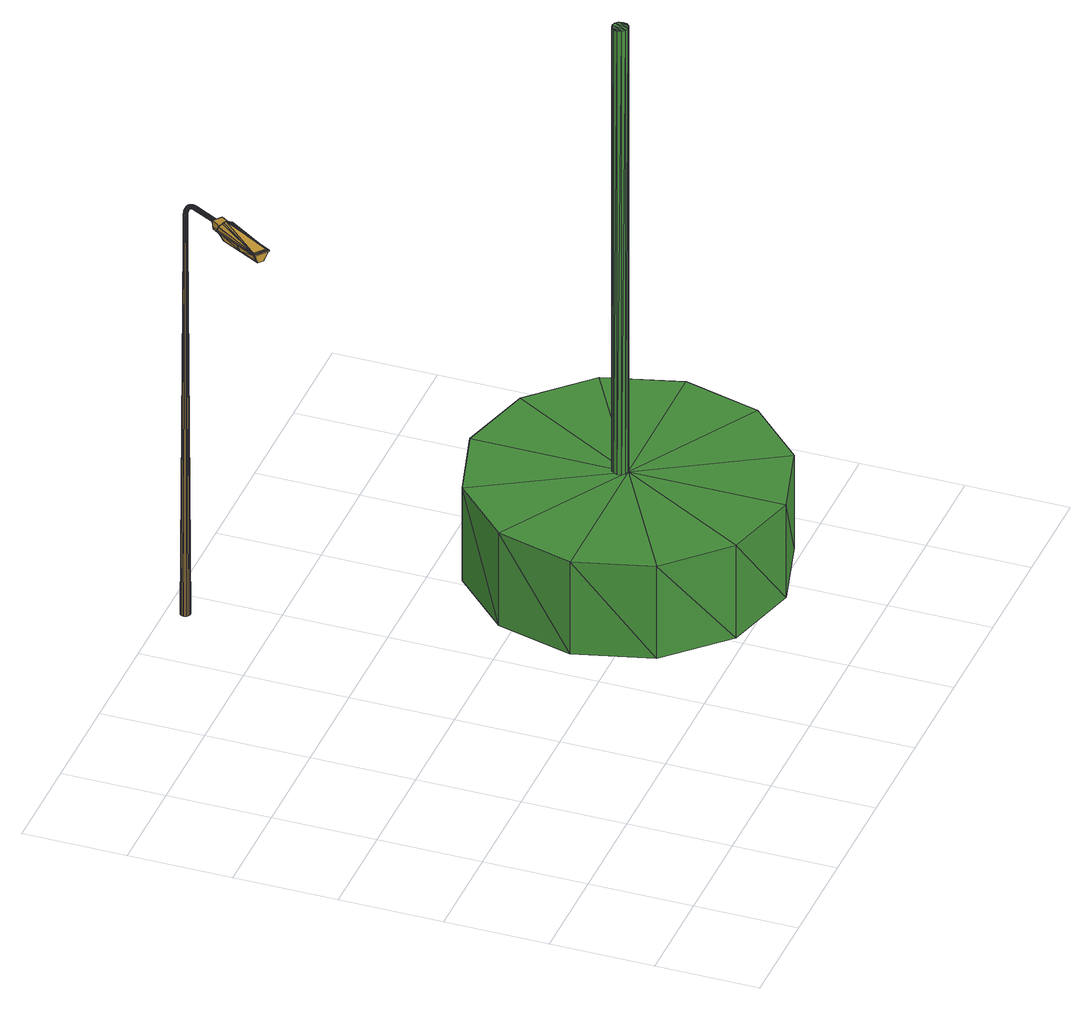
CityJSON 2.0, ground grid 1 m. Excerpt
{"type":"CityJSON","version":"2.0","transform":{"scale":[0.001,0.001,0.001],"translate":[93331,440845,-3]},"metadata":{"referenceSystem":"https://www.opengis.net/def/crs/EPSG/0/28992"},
"CityObjects":{
"cityfurniture1":{"type":"CityFurniture","attributes":{"Brondatum":"12-06-2019","Thema":"Lichtmasten","Nivo":"0","Klasse":"Tertiaire weg","Objecthoogte":"6","Geplaatst_op":"01-01-1998","Datum_laatste_mutatie":"07-06-2019","Straatnaam":"Plaszicht","Buurtnaam":"Hillegersberg Noord","Buurt_nummer":"62","Wijknaam":"Hillegersberg-Schiebroek","Wijknummer":"6","Lichtpunttype":"Straatverlichting","Nummer":"1","Beheerobject":"88528/OVL-001","Lamptype":"SON PRO E 50W E27","Armatuurtype":"490 SGS 203 1X SON 50W <NB>","Masttype":"MAST 6M LPH 6M ST VERJ D89 B1"},"geometry":[{"type":"MultiSurface","lod":"2","boundaries":[[[0,1,2,3,4,5]],[[6,7,8,9,10,11]],[[12,13,14,15,16,17]],[[18,19,20,21,22,23]],[[14,13,24,25,26,15]],[[9,8,27,28,29,10]],[[30,19,18,23,31,32]],[[21,20,33,34,35,22]],[[36,37,38,39]],[[40,41,30,32,31,42]],[[43,44,45,46,47,48]],[[49,50,24,13]],[[51,52,53,54]],[[55,44,43,48,56,57]],[[58,59,20,19]],[[60,61,50,49]],[[47,51,54,62]],[[25,24,1,0,5,26]],[[63,64,7,6,11,65]],[[66,67,27,8]],[[68,55,57,56,69,70]],[[4,71,72,73]],[[74,75,66,76]],[[77,78,79,61]],[[80,81,78,77]],[[73,72,82,83]],[[84,39,85,45]],[[83,82,37,36]],[[46,45,85,86,51,47]],[[11,10,81,80]],[[76,66,8,7]],[[87,88,89,90]],[[61,79,91,50]],[[39,38,92,85]],[[93,94,95,96]],[[97,98,99,100]],[[101,77,61,60]],[[22,35,102,103]],[[90,89,75,74]],[[50,91,1,24]],[[94,104,105,95]],[[95,105,106,59]],[[15,26,107,108]],[[65,11,80,109]],[[59,106,33,20]],[[54,53,104,94]],[[110,111,112,113]],[[31,23,88,87]],[[10,29,114,81]],[[115,116,98,97]],[[91,117,2,1]],[[62,54,94,93]],[[78,118,119,79]],[[86,85,92,120,52,51]],[[89,110,113,75]],[[67,121,122,27]],[[113,112,121,67]],[[75,113,67,66]],[[103,102,111,110]],[[123,124,125,126]],[[127,73,83,128]],[[88,103,110,89]],[[79,119,117,91]],[[108,107,116,115]],[[129,130,131,132]],[[96,95,59,58]],[[133,134,135,136]],[[137,138,124,123]],[[16,15,108,139]],[[140,36,39,84]],[[128,83,36,140]],[[109,80,77,101]],[[141,42,142,143]],[[143,142,144,145]],[[146,147,148,149]],[[150,49,13,12]],[[151,141,143,152]],[[134,153,154,135]],[[81,114,118,78]],[[23,22,103,88]],[[5,4,73,127]],[[145,144,153,134]],[[155,156,157,158]],[[159,97,100,160]],[[152,143,145,161]],[[56,48,162,163]],[[164,93,96,165]],[[166,167,147,146]],[[168,169,170,171]],[[172,58,19,30]],[[142,87,90,144]],[[100,99,44,55]],[[173,60,49,150]],[[130,174,175,131]],[[153,74,76,154]],[[176,126,177,178]],[[169,164,165,170]],[[179,180,156,155]],[[48,47,62,162]],[[144,90,74,153]],[[181,163,169,168]],[[158,157,167,166]],[[69,56,163,181]],[[171,170,182,183]],[[99,84,45,44]],[[136,135,184,185]],[[186,101,60,173]],[[187,109,101,186]],[[139,108,115,188]],[[182,172,30,41]],[[163,162,164,169]],[[107,127,128,116]],[[26,5,127,107]],[[116,128,140,98]],[[162,62,93,164]],[[160,100,55,68]],[[188,115,97,159]],[[42,31,87,142]],[[165,96,58,172]],[[189,65,109,187]],[[154,76,7,64]],[[170,165,172,182]],[[98,140,84,99]],[[190,191,192,193]],[[194,195,196,197]],[[198,199,200,201]],[[202,123,126,176]],[[203,171,183,204]],[[205,206,207,208,209,210]],[[211,202,176,212]],[[213,214,215,216]],[[209,208,217,218]],[[219,220,221,222]],[[216,215,223,224]],[[193,192,225,226]],[[227,228,220,219]],[[229,230,228,227]],[[231,158,166,232]],[[224,223,206,205]],[[204,183,233,234]],[[235,236,237,238]],[[239,240,241,242]],[[243,137,123,202]],[[197,196,191,190]],[[244,245,195,194]],[[232,166,146,246]],[[174,69,181,175]],[[247,200,248,249,250,245]],[[251,252,253,254,180,179]],[[255,234,233,256,141,151]],[[242,241,257,258]],[[238,237,214,213]],[[201,200,247,245,244,259]],[[260,185,184,261,189,262]],[[225,263,264,265,266,267]],[[212,176,178,268]],[[246,146,149,269]],[[266,265,243,270]],[[270,243,202,211]],[[268,178,252,271]],[[272,234,255,151,273,274]],[[275,276,185,260,262,277]],[[175,181,168,278]],[[279,179,155,280]],[[183,182,41,233]],[[271,252,251,179,279,281]],[[282,129,132,283]],[[233,41,40,42,141,256]],[[283,132,284,285]],[[124,186,173,125]],[[277,262,138,137]],[[280,155,158,231]],[[278,168,171,203]],[[265,277,137,243]],[[286,287,288,289]],[[290,160,68,291]],[[263,276,275,277,265,264]],[[273,151,152,292]],[[293,12,17,16,294,295]],[[196,296,286,191]],[[292,152,161,297]],[[298,292,297,296]],[[288,136,185,276]],[[192,289,263,225]],[[296,297,287,286]],[[195,298,296,196]],[[245,250,298,195]],[[191,286,289,192]],[[250,273,292,298]],[[299,159,160,290]],[[289,288,276,263]],[[287,133,136,288]],[[147,290,291,148]],[[300,204,234,272]],[[138,187,186,124]],[[180,294,301,156]],[[301,139,188,302]],[[156,301,302,157]],[[157,302,299,167]],[[297,161,133,287]],[[184,64,63,65,189,261]],[[161,145,134,133]],[[262,189,187,138]],[[135,154,64,184]],[[302,188,159,299]],[[294,16,139,301]],[[167,299,290,147]],[[125,173,150,303]],[[284,304,305,306]],[[131,175,278,304]],[[248,272,274,273,250,249]],[[305,203,204,300]],[[307,306,308,199]],[[126,125,303,177]],[[199,308,248,200]],[[303,150,12,293]],[[178,177,253,252]],[[308,300,272,248]],[[253,293,295,294,180,254]],[[285,284,306,307]],[[132,131,304,284]],[[218,217,309,310]],[[177,303,293,253]],[[306,305,300,308]],[[304,278,203,305]],[[119,311,312,117]],[[28,27,122,313,314,29]],[[120,92,315,316,317,52]],[[313,122,318,319,320,314]],[[117,312,321,2]],[[241,270,211,257]],[[102,322,323,111]],[[52,317,324,53]],[[111,323,325,112]],[[53,324,326,104]],[[105,327,328,106]],[[240,266,270,241]],[[258,257,329,330]],[[3,2,321,331,71,4]],[[104,326,327,105]],[[34,33,332,333,334,35]],[[35,334,322,102]],[[106,328,332,33]],[[335,336,230,229]],[[226,225,267,266,240,337]],[[214,338,339,215]],[[340,232,246,341]],[[342,231,232,340]],[[37,343,344,38]],[[345,283,285,338]],[[346,280,231,342]],[[215,339,198,223]],[[82,347,343,37]],[[223,198,201,206]],[[220,341,348,221]],[[38,344,315,92]],[[72,349,347,82]],[[350,351,352,353,354,355]],[[354,353,346,336]],[[351,271,281,279,353,352]],[[353,279,280,346]],[[356,282,283,345]],[[237,345,338,214]],[[228,340,341,220]],[[236,356,345,237]],[[331,321,357,358,359,71]],[[360,268,271,351]],[[361,360,351,350]],[[310,309,362,363]],[[364,354,336,335]],[[329,212,268,360]],[[257,211,212,329]],[[230,342,340,228]],[[149,148,365,130,129,366]],[[206,201,259,244,208,207]],[[330,329,360,361]],[[367,368,369,370]],[[363,362,368,367]],[[336,346,342,230]],[[208,244,194,217]],[[222,221,371,236,235,372]],[[221,348,373,356,236,371]],[[374,242,258,375]],[[375,258,330,376]],[[377,369,226,337,240,239]],[[338,285,307,339]],[[309,197,190,362]],[[378,239,242,374]],[[376,330,361,379]],[[341,246,269,348]],[[148,291,380,174,130,365]],[[362,190,193,368]],[[217,194,197,309]],[[381,370,369,377,239,378]],[[291,68,70,69,174,380]],[[382,383,350,355,354,364]],[[379,361,350,383]],[[368,193,226,369]],[[339,307,199,198]],[[219,222,384,385]],[[222,372,235,386,387,384]],[[388,325,323,322,334,333,332,328,327,326,324,317,316,315,344,343,347,349,359,358,357,389,390,391,392,320,319,318]],[[393,391,390,311]],[[311,390,389,312]],[[235,238,394,386]],[[373,348,269,395,282,356]],[[396,392,391,393]],[[397,398,205,210,209,399]],[[399,209,218,400]],[[269,149,366,129,282,395]],[[229,227,401,402]],[[403,400,404,405]],[[400,218,310,403]],[[384,385,406,407]],[[379,408,409,376]],[[227,219,385,401]],[[410,213,216,411]],[[412,224,205,398]],[[411,216,224,412]],[[413,414,415,416]],[[238,213,410,394]],[[363,367,417,418]],[[417,418,419,420]],[[229,402,421,335]],[[310,363,418,403]],[[411,412,398,397,399,400,403,418,417,422,423,424,414,413,409,408,425,426,427,421,402,401,385,384,387,386,394,410]],[[335,421,427,364]],[[414,424,428,415]],[[378,374,414,424]],[[382,364,427,426,425,383]],[[370,381,378,424,423,422]],[[374,375,413,414]],[[376,409,413,375]],[[423,429,428,424]],[[429,423,422,430]],[[367,370,422,417]],[[383,425,408,379]],[[427,426,425,431,432,433]],[[398,412,434,435]],[[385,401,436,406]],[[425,408,437,431]],[[409,413,416,438]],[[418,403,405,419]],[[402,421,439,440]],[[421,427,433,439]],[[412,411,441,434]],[[410,394,442,443]],[[408,409,438,437]],[[411,410,443,441]],[[400,399,444,404]],[[445,446,386,387,384,407]],[[401,402,440,436]],[[394,386,446,442]],[[447,444,399,397,398,435]],[[422,417,420,430]],[[121,388,318,122]],[[112,325,388,121]],[[29,314,396,114]],[[71,359,349,72]],[[114,396,393,118]],[[312,389,357,321]],[[118,393,311,119]],[[314,320,392,396]],[[448,449,450,451]],[[452,453,454,455]],[[456,457,458]],[[459,460,461]],[[462,463,464]],[[465,466,467]],[[449,468,469,450]],[[455,454,470,471]],[[472,473,474,475]],[[471,476,477,478,479]],[[480,481,482,483]],[[457,484,475,472,485,486,487,488,489]],[[474,473,490,491,492,469,468,493,494,495,496]],[[475,474,496,484]],[[497,498,477,476,499,500]],[[501,502,503,487,486,485,472,475,484,458,452,455,471,479]],[[487,504,492,491,486]],[[461,505,506,507,465]],[[508,509,465]],[[464,448,451,461]],[[510,502,501]],[[511,512,467]],[[467,512,513,464,463,514,515]],[[516,500,497,517]],[[464,513,518]],[[458,519,453,452]],[[485,490,473,472]],[[451,450,505,461]],[[510,488,503]],[[520,521,510,488]],[[484,496,495,519,458]],[[470,499,476,471]],[[517,522,498,497]],[[461,465,466,448,451]],[[467,515,514,463,464,461,465]],[[472,485,482,481]],[[503,487,488]],[[465,508,523]],[[501,479,521]],[[509,461,465]],[[461,465,459]],[[456,452,455]],[[501,521,510]],[[501,524,525,502]],[[460,459,523,508,509,462]],[[503,502,510]],[[502,525,526,503]],[[467,508,465]],[[462,464,461]],[[455,471,527]],[[467,515,508]],[[457,456,527,528]],[[500,529,507,506,498,497]],[[465,523,459]],[[461,509,462]],[[455,527,456]],[[458,484,457]],[[513,518,486,485,472,475,511,512]],[[460,462,461]],[[454,453,519,495,494,529,500,516,500,499,470]],[[463,514,515,467,466,448,464]],[[486,491,490,485]],[[466,493,468,449,448]],[[520,488,489,457,528]],[[465,507,529,494,493,466]],[[503,526,504,487]],[[528,527,471,479,521,520]],[[509,508,515,514,463,462]],[[458,452,456]],[[469,492,504,526,525,524,478,477,498,522,498,506,505,450]],[[479,478,524,501]],[[530,531,532,533]],[[534,535,531,532]],[[536,537,532,531,538,539]],[[540,534,532,537]],[[541,542,543,540,537,536,544]],[[530,533,545,546]],[[547,548,539,538,549,550,551]],[[535,549,538,531]],[[548,547,541,544]],[[530,546,552,553,535,531]],[[539,548,544,536]],[[554,545,533,532,534,555]]]}]},
"tree1":{"type":"SolitaryVegetationObject","attributes":{"Takvrije_zone":"tot 4,50 meter Bereikt","Boomhoogte":"9-12 m.","Boomstatus":"Niet van toepassing","Aanlegjaar":"2007","Brondatum":"13-06-2019","Thema":"Bomen","Laatste_mutatie":"17-05-2019","Stamdiameter":"15","Kroondiameter":"3","Ontwikkeling":"Blijvende Kroon","Boomsortiment_nederlands":"Sierkers","Boomsortiment":"Prunus 'Umineko'","Beheerobjectomschrijving":"12308.bm1","tree_part":"wortel","Wijk":"Hillegersberg Noord","Buurt":"Hillegersberg Noord - 40","Straat":"Plaszicht","Hoogte":"-1.9695778","Geslacht":"Prunus"},"geometry":[{"type":"MultiSurface","lod":"2","boundaries":[[[556,557,558]],[[559,560,558]],[[560,561,562]],[[563,557,556]],[[562,561,564]],[[565,557,563]],[[564,561,566]],[[567,557,565]],[[566,561,568]],[[569,557,567]],[[568,561,570]],[[571,557,569]],[[570,561,572]],[[573,557,571]],[[572,561,574]],[[575,557,573]],[[574,561,576]],[[577,557,575]],[[576,561,578]],[[579,557,577]],[[578,561,580]],[[581,557,579]],[[559,561,560]],[[580,561,559]],[[558,557,581]],[[581,559,558]],[[580,559,581]],[[579,580,581]],[[578,580,579]],[[577,578,579]],[[576,578,577]],[[575,576,577]],[[574,576,575]],[[573,574,575]],[[572,574,573]],[[571,572,573]],[[570,572,571]],[[569,570,571]],[[568,570,569]],[[567,568,569]],[[566,568,567]],[[565,566,567]],[[564,566,565]],[[563,564,565]],[[562,564,563]],[[556,562,563]],[[560,562,556]],[[558,560,556]]]}]},
"tree2":{"type":"SolitaryVegetationObject","attributes":{"Takvrije_zone":"tot 4,50 meter Bereikt","Boomhoogte":"9-12 m.","Boomstatus":"Niet van toepassing","Aanlegjaar":"2007","Brondatum":"13-06-2019","Thema":"Bomen","Laatste_mutatie":"17-05-2019","Stamdiameter":"15","Kroondiameter":"3","Ontwikkeling":"Blijvende Kroon","Boomsortiment_nederlands":"Sierkers","Boomsortiment":"Prunus 'Umineko'","Beheerobjectomschrijving":"12308.bm1","tree_part":"stam","Wijk":"Hillegersberg Noord","Buurt":"Hillegersberg Noord - 40","Straat":"Plaszicht","Hoogte":"-1.9695778","Geslacht":"Prunus"},"geometry":[{"type":"MultiSurface","lod":"2","boundaries":[[[582,583,584]],[[585,586,582]],[[587,585,588]],[[589,588,590]],[[582,591,583]],[[592,590,593]],[[594,595,591]],[[596,597,595]],[[589,590,592]],[[598,599,597]],[[587,588,589]],[[557,600,599]],[[601,585,587]],[[601,586,585]],[[602,586,601]],[[557,599,598]],[[603,604,602]],[[598,597,596]],[[596,595,594]],[[602,604,586]],[[594,591,582]],[[586,594,582]],[[586,604,594]],[[604,596,594]],[[604,603,596]],[[603,598,596]],[[603,602,598]],[[602,557,598]],[[602,601,557]],[[601,600,557]],[[601,587,600]],[[587,599,600]],[[587,589,599]],[[589,597,599]],[[589,592,597]],[[592,595,597]],[[592,593,595]],[[593,591,595]],[[593,590,591]],[[590,583,591]],[[590,588,583]],[[588,584,583]],[[588,585,584]],[[585,582,584]]]}]}
},
"vertices":[
[1269,5202,5540],[1270,5203,5543],[1257,5187,5550],[1257,5186,5548],[1256,5186,5546],[1268,5201,5538],[1275,5236,5549],[1273,5238,5550],[1260,5221,5560],[1262,5219,5560],[1264,5217,5560],[1277,5234,5549],[1304,5245,5507],[1294,5232,5521],[1292,5231,5519],[1291,5230,5517],[1301,5243,5503],[1303,5244,5505],[1241,5227,5545],[1240,5227,5543],[1227,5210,5550],[1228,5211,5553],[1229,5211,5555],[1242,5228,5547],[1282,5218,5533],[1281,5217,5531],[1280,5216,5529],[1246,5203,5569],[1248,5201,5569],[1250,5200,5568],[1252,5242,5533],[1254,5243,5537],[1253,5243,5535],[1214,5194,5556],[1215,5194,5558],[1215,5194,5560],[1247,5189,5534],[1235,5173,5539],[1231,5176,5537],[1243,5191,5533],[1264,5257,5523],[1263,5256,5521],[1266,5258,5525],[1259,5224,5516],[1261,5222,5516],[1250,5209,5525],[1248,5210,5525],[1246,5212,5526],[1257,5226,5517],[1295,5235,5525],[1283,5220,5537],[1235,5197,5533],[1223,5182,5537],[1219,5185,5539],[1232,5201,5534],[1271,5235,5505],[1268,5239,5506],[1269,5237,5506],[1239,5225,5538],[1227,5209,5546],[1295,5238,5528],[1283,5223,5541],[1243,5215,5527],[1287,5252,5536],[1286,5253,5536],[1289,5250,5536],[1256,5224,5560],[1242,5206,5568],[1281,5247,5493],[1277,5250,5493],[1279,5249,5493],[1243,5169,5551],[1241,5170,5546],[1254,5186,5541],[1265,5243,5547],[1252,5226,5558],[1269,5240,5549],[1282,5227,5545],[1269,5210,5555],[1271,5207,5552],[1280,5231,5547],[1267,5214,5558],[1238,5171,5542],[1251,5187,5537],[1254,5206,5526],[1239,5194,5532],[1237,5196,5532],[1257,5244,5541],[1244,5228,5552],[1248,5227,5555],[1261,5244,5545],[1271,5205,5547],[1227,5179,5537],[1241,5219,5530],[1229,5204,5537],[1227,5207,5541],[1240,5222,5534],[1280,5230,5507],[1269,5217,5518],[1265,5219,5517],[1275,5232,5506],[1294,5242,5532],[1217,5194,5565],[1231,5211,5560],[1217,5188,5542],[1215,5191,5546],[1214,5193,5551],[1277,5216,5524],[1288,5229,5513],[1292,5246,5534],[1234,5210,5563],[1220,5192,5569],[1224,5191,5572],[1238,5208,5566],[1253,5196,5566],[1284,5229,5510],[1274,5216,5521],[1258,5188,5555],[1256,5193,5563],[1257,5190,5560],[1225,5180,5537],[1228,5188,5574],[1232,5185,5574],[1324,5280,5480],[1315,5269,5499],[1316,5265,5497],[1324,5275,5478],[1266,5201,5534],[1262,5202,5530],[1299,5278,5446],[1293,5270,5463],[1290,5274,5464],[1296,5282,5447],[1298,5285,5501],[1288,5272,5519],[1293,5271,5520],[1303,5283,5503],[1322,5284,5482],[1314,5273,5501],[1298,5242,5500],[1258,5203,5527],[1276,5272,5510],[1269,5259,5528],[1280,5273,5514],[1273,5259,5532],[1284,5273,5516],[1306,5272,5446],[1300,5264,5463],[1296,5267,5462],[1302,5274,5445],[1306,5249,5510],[1286,5284,5494],[1290,5285,5497],[1277,5258,5534],[1281,5256,5536],[1321,5271,5450],[1314,5263,5468],[1310,5262,5466],[1316,5270,5448],[1289,5242,5494],[1285,5244,5493],[1294,5286,5499],[1254,5229,5518],[1265,5242,5507],[1252,5233,5521],[1251,5236,5524],[1311,5270,5447],[1305,5262,5464],[1272,5258,5497],[1263,5246,5510],[1262,5250,5513],[1272,5262,5500],[1251,5239,5529],[1306,5252,5514],[1285,5261,5479],[1283,5265,5480],[1331,5284,5458],[1323,5271,5476],[1330,5280,5456],[1325,5273,5452],[1318,5264,5470],[1274,5254,5494],[1262,5253,5517],[1272,5266,5503],[1297,5268,5521],[1307,5281,5503],[1305,5256,5516],[1303,5260,5519],[1294,5242,5497],[1301,5264,5520],[1325,5318,5417],[1320,5313,5440],[1325,5312,5440],[1329,5317,5417],[1315,5317,5415],[1311,5312,5437],[1315,5313,5439],[1320,5318,5416],[1304,5307,5412],[1301,5302,5432],[1303,5307,5434],[1307,5311,5413],[1331,5289,5460],[1280,5274,5484],[1281,5278,5487],[1310,5315,5369],[1309,5314,5391],[1311,5316,5392],[1313,5318,5392],[1314,5319,5370],[1312,5317,5370],[1337,5296,5439],[1337,5291,5437],[1306,5301,5369],[1305,5300,5390],[1305,5305,5390],[1306,5306,5369],[1317,5320,5392],[1318,5321,5370],[1318,5286,5369],[1317,5285,5389],[1313,5287,5389],[1313,5288,5369],[1307,5310,5391],[1307,5311,5369],[1329,5309,5440],[1334,5314,5417],[1322,5284,5369],[1322,5284,5389],[1327,5284,5369],[1327,5283,5390],[1321,5276,5429],[1316,5276,5428],[1274,5269,5507],[1283,5281,5491],[1310,5292,5369],[1309,5291,5389],[1307,5295,5389],[1307,5296,5369],[1340,5314,5394],[1337,5311,5417],[1340,5306,5417],[1342,5310,5393],[1330,5294,5461],[1310,5315,5414],[1306,5310,5436],[1311,5278,5428],[1305,5308,5435],[1298,5300,5454],[1299,5301,5455],[1301,5303,5456],[1326,5274,5453],[1328,5276,5454],[1321,5267,5473],[1320,5266,5472],[1284,5282,5492],[1275,5270,5508],[1341,5302,5416],[1344,5305,5393],[1309,5313,5413],[1309,5279,5503],[1299,5266,5520],[1311,5277,5503],[1324,5301,5463],[1325,5300,5462],[1327,5298,5462],[1333,5305,5440],[1331,5307,5440],[1336,5287,5436],[1307,5280,5427],[1335,5301,5440],[1333,5283,5434],[1291,5291,5473],[1294,5294,5476],[1293,5293,5474],[1318,5290,5483],[1316,5292,5484],[1320,5288,5483],[1281,5269,5482],[1330,5279,5432],[1326,5277,5431],[1332,5281,5433],[1303,5284,5428],[1301,5288,5428],[1295,5287,5448],[1300,5293,5429],[1315,5306,5461],[1307,5296,5482],[1312,5295,5483],[1319,5304,5462],[1293,5255,5479],[1289,5257,5478],[1298,5296,5478],[1313,5257,5491],[1310,5255,5487],[1312,5256,5489],[1310,5306,5460],[1302,5297,5480],[1305,5305,5458],[1298,5253,5480],[1289,5288,5470],[1307,5253,5484],[1302,5252,5482],[1315,5261,5494],[1288,5279,5466],[1288,5283,5468],[1294,5291,5450],[1299,5298,5431],[1295,5296,5452],[1322,5322,5393],[1323,5323,5370],[1244,5173,5565],[1244,5171,5560],[1234,5183,5574],[1235,5182,5574],[859,4713,5646],[857,4714,5646],[855,4716,5646],[863,4718,5683],[865,4716,5683],[867,4715,5683],[1244,5170,5556],[849,4727,5674],[852,4726,5678],[852,4719,5648],[855,4724,5681],[849,4722,5651],[847,4724,5655],[846,4726,5660],[1341,5297,5415],[1343,5300,5392],[1244,5170,5553],[846,4727,5664],[846,4727,5667],[847,4728,5669],[1332,5286,5369],[1332,5285,5390],[1335,5313,5417],[1303,5298,5410],[1303,5303,5411],[1320,5281,5409],[1315,5282,5409],[1325,5281,5410],[867,4707,5648],[863,4710,5646],[1304,5293,5409],[1329,5282,5411],[870,4705,5651],[1310,5285,5408],[873,4704,5655],[1340,5291,5391],[1337,5288,5413],[1335,5286,5412],[1334,5284,5412],[1336,5287,5391],[1338,5289,5391],[1307,5288,5409],[876,4703,5664],[876,4703,5662],[875,4703,5660],[1340,5292,5414],[1342,5295,5392],[1327,5322,5393],[1328,5323,5370],[1337,5288,5369],[1294,5268,5463],[1300,5276,5446],[1333,5321,5370],[1332,5320,5394],[1336,5318,5394],[1337,5319,5370],[1311,5289,5389],[1311,5290,5369],[1309,5287,5409],[1343,5311,5370],[1344,5306,5370],[1344,5301,5370],[1338,5316,5394],[1341,5315,5370],[1343,5296,5370],[1287,5259,5478],[1339,5317,5370],[1339,5290,5369],[1340,5292,5369],[1313,5288,5099],[1318,5286,5099],[1310,5292,5099],[1311,5290,5099],[859,4721,5683],[876,4704,5669],[875,4706,5674],[873,4709,5678],[870,4712,5681],[1242,5176,5569],[1307,5296,5099],[1305,5282,5427],[1239,5179,5572],[1312,5317,5099],[1310,5315,5099],[1314,5319,5099],[1318,5321,5099],[1322,5284,5099],[1327,5284,5099],[1323,5323,5099],[1308,5348,1073],[1320,5351,1073],[1306,5260,1073],[1296,5266,1073],[1343,5296,5099],[1344,5301,5099],[1306,5301,5099],[1306,5306,5099],[1307,5311,5099],[1344,5306,5099],[1343,5311,5099],[1369,5321,1073],[1372,5309,1073],[1333,5321,5099],[1328,5323,5099],[1332,5351,1073],[1344,5347,1073],[1332,5286,5099],[1337,5319,5099],[1339,5317,5099],[1341,5315,5099],[1340,5292,5099],[1339,5290,5099],[1337,5288,5099],[1363,5332,1073],[1359,5336,1073],[1355,5341,1073],[1363,5274,1073],[1358,5270,1073],[1354,5265,1073],[1281,5322,1073],[1288,5333,1073],[1318,5256,1073],[1369,5285,1073],[1372,5297,1073],[1343,5259,1073],[1331,5256,1073],[1278,5310,1073],[1281,5286,1073],[1278,5298,1073],[1297,5342,1073],[1291,5271,1073],[1287,5275,1073],[1292,5337,1073],[856,4827,5636],[854,4829,5636],[829,4798,5643],[831,4796,5643],[768,4482,5679],[772,4479,5679],[595,4256,5727],[592,4258,5727],[735,4498,5592],[911,4721,5538],[944,4705,5631],[899,4764,5721],[886,4777,5714],[466,4332,5742],[873,4790,5704],[876,4794,5684],[848,4817,5684],[580,4243,5742],[970,4738,5636],[962,4727,5684],[856,4832,5636],[856,4832,5632],[582,4239,5731],[579,4242,5731],[952,4749,5625],[954,4752,5624],[956,4751,5624],[953,4748,5625],[576,4239,5731],[460,4330,5731],[463,4333,5731],[465,4331,5731],[950,4747,5590],[950,4748,5603],[871,4811,5603],[870,4810,5590],[969,4736,5625],[872,4812,5625],[870,4813,5625],[855,4826,5625],[854,4766,5538],[882,4743,5538],[874,4815,5624],[873,4816,5624],[855,4830,5624],[972,4741,5636],[976,4738,5636],[974,4736,5624],[971,4739,5624],[463,4329,5739],[461,4331,5739],[580,4236,5731],[580,4237,5739],[478,4348,5727],[655,4571,5679],[831,4795,5631],[853,4828,5625],[463,4334,5742],[461,4332,5743],[577,4240,5743],[930,4745,5704],[901,4768,5704],[678,4543,5592],[954,4749,5639],[956,4752,5677],[873,4817,5677],[905,4772,5684],[933,4749,5684],[583,4240,5738],[466,4332,5738],[871,4815,5639],[948,4702,5631],[508,4318,5631],[502,4320,5645],[463,4334,5738],[914,4754,5714],[476,4350,5727],[652,4573,5679],[828,4797,5631],[559,4275,5645],[556,4280,5631],[581,4237,5743],[941,4900,5582],[942,4901,5603],[1022,4838,5603],[1021,4837,5582],[952,4750,5624],[872,4813,5624],[1026,4839,5603],[1024,4837,5603],[941,4903,5603],[943,4905,5603],[954,4748,5624],[955,4750,5677],[953,4747,5640],[952,4746,5625],[1029,4844,5666],[948,4745,5590],[869,4808,5590],[872,4815,5677],[946,4910,5666],[871,4814,5624],[869,4812,5625],[870,4813,5640],[869,4809,5603],[871,4810,5625],[949,4746,5603],[950,4747,5625],
[6119,1640,1030],[4820,2390,1030],[5570,1091,1030],[5570,1091,30],[6119,1640,30],[4820,2390,30],[6320,2390,30],[6320,2390,1030],[6119,3140,30],[6119,3140,1030],[5570,3689,30],[5570,3689,1030],[4820,3890,30],[4820,3890,1030],[4070,3689,30],[4070,3689,1030],[3521,3140,30],[3521,3140,1030],[3320,2390,30],[3320,2390,1030],[3521,1640,30],[3521,1640,1030],[4070,1091,30],[4070,1091,1030],[4820,890,30],[4820,890,1030],
[4885,2503,1030],[4820,2540,1030],[4858,2530,1030],[4858,2530,5830],[4885,2503,5830],[4783,2400,5830],[4820,2540,5830],[4755,2427,5830],[4783,2530,5830],[4783,2530,1030],[4745,2465,5830],[4755,2503,5830],[4895,2465,1030],[4755,2503,1030],[4885,2427,1030],[4745,2465,1030],[4858,2400,1030],[4755,2427,1030],[4783,2400,1030],[4820,2390,5830],[4858,2400,5830],[4885,2427,5830],[4895,2465,5830]
]}
